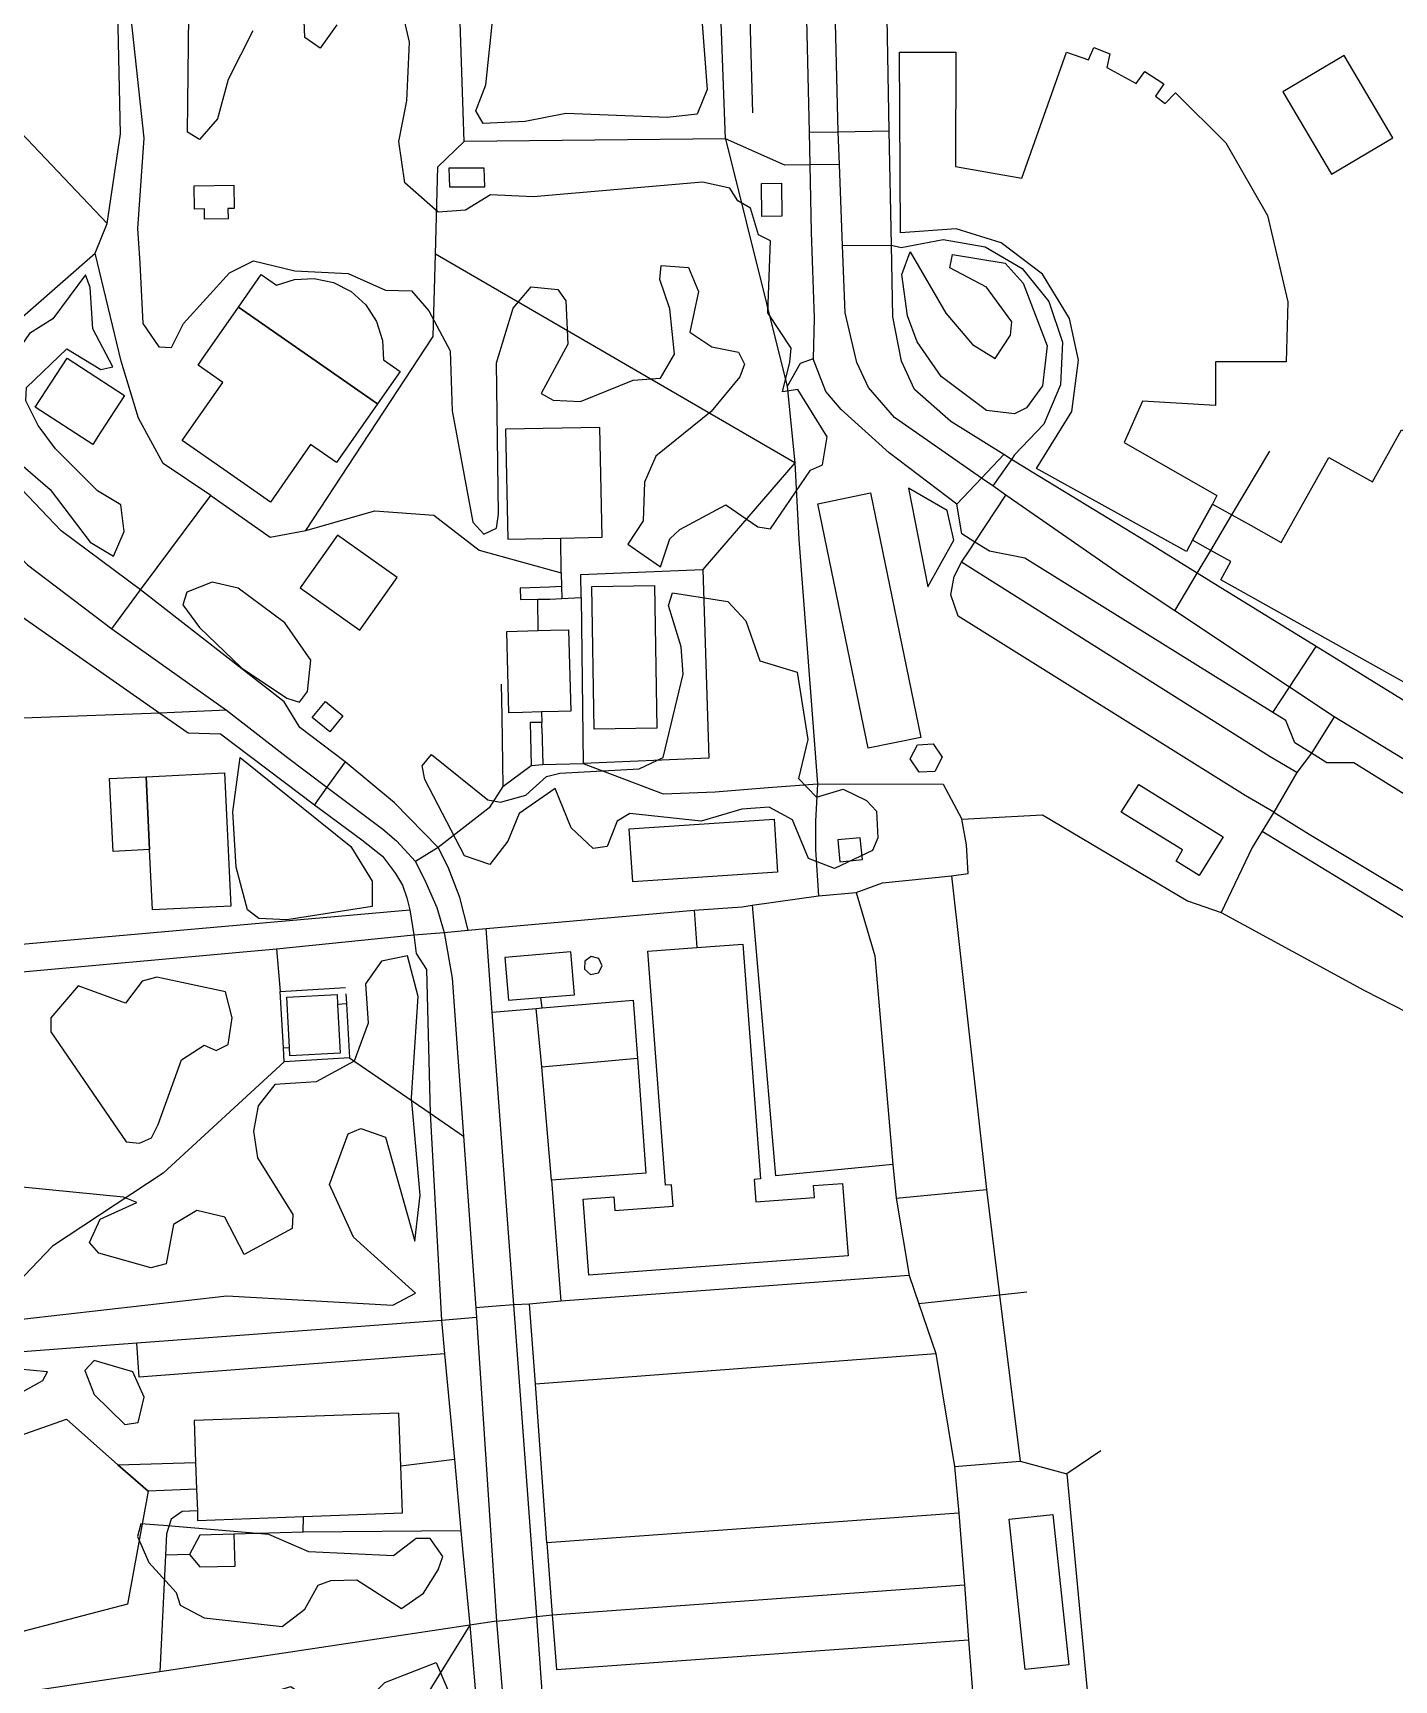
# Model space of a CAD drawing. Header units: metres. Extents: x -2626 to 1483, y -1332 to 1229.
# Drawn here: x -116.2 to 225.9, y 115.2 to 529.4 of the extents above; entities that cross this region are included whole.
import ezdxf

# ---------------------------------------------------------------- set-up
doc = ezdxf.new("R2010")
doc.units = ezdxf.units.M
for name, color, linetype in [('OSM_BUILDING', 8, 'Continuous'), ('OSM_GREEN_EXISTING', 94, 'Continuous'), ('OSM_ROAD_LOCAL', 9, 'Continuous'), ('OSM_ROAD_MAJOR', 30, 'Continuous')]:
    doc.layers.add(name, color=color, linetype=linetype)

msp = doc.modelspace()

# ---------------------------------------------------------------- linework, layer by layer
at = {"layer": 'OSM_BUILDING'}
for points in [[(101.613, 524.526), (115.756, 524.526), (115.675, 495.828), (132.381, 492.878), (143.623, 524.571), (149.125, 522.645), (150.475, 525.74), (154.508, 524.148), (153.714, 520.664), (161.11, 516.689), (163.274, 519.673), (168.082, 516.556), (165.993, 513.461), (168.419, 511.658), (171.02, 514.363), (183.594, 501.795), (194.141, 483.494), (199.193, 461.809), (198.831, 446.647), (181.03, 446.692), (180.999, 435.727), (162.673, 436.762), (158.053, 426.376), (181.387, 413.04), (180.299, 410.925), (175.228, 401.863), (173.734, 399.002), (136.038, 419.875), (144.911, 434.213), (146.567, 447.081), (144.335, 457.579), (137.527, 468.733), (127.191, 476.614), (115.831, 480.099), (101.832, 479.086)], [(213.411, 523.703), (197.93, 514.541), (210.16, 493.891), (225.641, 503.053)], [(-11.692, 495.383), (-11.523, 490.685), (-2.638, 490.685), (-2.801, 495.383)], [(-75.697, 490.93), (-65.75, 491.086), (-65.656, 485.242), (-67.188, 485.219), (-67.15, 482.681), (-73.059, 482.581), (-73.102, 485.119), (-75.603, 485.075)], [(66.931, 491.509), (71.946, 491.576), (72.046, 483.294), (67.031, 483.238)], [(-64.562, 460.451), (-58.853, 468.633), (-55.008, 465.95), (-50.469, 467.408), (-45.505, 467.653), (-40.64, 466.607), (-36.22, 464.336), (-32.537, 460.985), (-29.842, 456.811), (-28.323, 452.08), (-28.086, 447.193), (-23.915, 444.287), (-29.617, 436.105)], [(-29.617, 436.105), (-39.915, 421.333), (-46.424, 425.864), (-56.502, 411.403), (-67.381, 418.984), (-78.717, 426.877), (-68.501, 441.526), (-74.722, 445.868), (-73.496, 447.627), (-64.562, 460.451)], [(-101.182, 425.92), (-115.637, 435.293), (-107.64, 447.627), (-93.185, 438.254), (-99.287, 428.847)], [(175.228, 401.863), (180.299, 410.925), (185.182, 408.197), (189.996, 405.515), (197.555, 401.285), (209.491, 422.658), (220.514, 416.502), (227.817, 429.582), (249.025, 417.738), (241.897, 404.98), (255.452, 397.411), (261.423, 408.097), (270.139, 403.233), (255.321, 376.705), (244.41, 357.169), (224.972, 368.022), (182.35, 391.822), (184.926, 396.442), (179.861, 399.27)], [(81.074, 410.98), (94.292, 413.697), (106.928, 352.237), (93.71, 349.521)], [(-49.081, 389.819), (-34.082, 379.188), (-24.653, 392.479), (-39.652, 403.11)], [(2.876, 378.865), (10.792, 379.087), (13.918, 379.176), (18.426, 379.31), (18.995, 358.827), (15.912, 358.738), (11.636, 358.627), (6.828, 358.493), (3.445, 358.393)], [(-42.703, 361.265), (-38.302, 357.658), (-41.616, 353.617), (-46.017, 357.235)], [(106.109, 350.378), (110.104, 350.612), (112.311, 347.272), (110.516, 343.688), (106.521, 343.454), (104.314, 346.805)], [(-87.783, 342.319), (-68.094, 343.287), (-66.456, 309.824), (-86.145, 308.867), (-86.889, 324.029)], [(161.761, 340.359), (182.994, 327.235), (176.966, 317.483), (171.12, 321.101), (172.721, 323.929), (157.346, 333.435)], [(34.55, 315.902), (33.663, 329.261), (70.07, 331.676), (70.958, 318.318)], [(86.626, 320.945), (92.278, 321.502), (91.741, 327.012), (86.082, 326.456)], [(2.407, 296.922), (3.295, 286.158), (11.467, 286.826), (19.914, 287.527), (19.026, 298.292)], [(38.327, 298.436), (50.7, 299.36), (62.217, 300.229), (66.656, 241.185), (65.037, 241.062), (65.462, 235.452), (80.255, 236.565), (80.03, 239.537), (87.301, 240.083), (88.671, 221.86), (23.521, 216.962), (22.083, 236.098), (29.767, 236.676), (30.017, 233.27), (44.736, 234.372), (44.329, 239.727), (42.747, 239.604)], [(24.115, 297.156), (22.508, 295.954), (22.446, 293.95), (23.971, 292.648), (25.941, 293.037), (26.873, 294.807), (26.054, 296.644)], [(-52.401, 286.87), (-39.765, 287.538), (-39.64, 285.089), (-38.996, 272.855), (-51.632, 272.187), (-51.738, 274.236)], [(-75.722, 180.427), (-75.334, 169.907), (-75.122, 163.183), (-74.959, 159.61), (-74.872, 157.773), (-74.841, 155.335), (-48.168, 156.304), (-23.309, 157.217), (-23.74, 168.994), (-24.228, 182.308)], [(-133.094, 171.866), (-107.809, 180.772), (-94.836, 169.339), (-87.276, 162.705), (-92.478, 134.24), (-118.757, 127.394), (-137.333, 146.385)], [(-75.334, 169.907), (-75.122, 163.183), (-87.276, 162.705), (-94.836, 169.339)], [(129.142, 155.647), (140.134, 156.816), (144.148, 119.001), (133.156, 117.832)]]:
    msp.add_lwpolyline(points, close=True, dxfattribs=at)
at = {"layer": 'OSM_GREEN_EXISTING'}
for points in [[(60.623, 652.455), (64.662, 509.287)], [(-60.942, 529.914), (-67.144, 517.669), (-69.832, 507.784), (-74.359, 502.585), (-77.379, 504.422), (-76.704, 563.444)], [(-39.809, 531.417), (-44.004, 525.55), (-47.862, 528.233), (-48.531, 545.009)], [(-91.966, 536.293), (-88.364, 502.919), (-89.959, 480.199), (-89.365, 471.471), (-88.614, 456.299), (-84.588, 450.432), (-81.399, 450.265), (-78.386, 456.299), (-66.813, 469.045), (-60.773, 472.061), (-50.375, 469.546), (-36.958, 468.878), (-27.567, 464.681), (-21.027, 464.514), (-16.669, 459.482), (-11.304, 449.43), (-10.798, 434.335), (-5.602, 406.327), (-2.92, 403.311), (0.269, 404.824), (0.769, 408.342), (0.269, 446.402), (4.464, 460.161), (8.991, 465.527), (15.7, 464.848), (17.713, 461.998), (18.213, 451.1), (11.504, 438.699), (14.524, 437.018), (21.402, 436.684), (34.65, 442.05), (41.522, 442.551), (45.048, 448.584), (43.873, 459.994), (41.353, 467.364), (41.691, 470.893), (48.568, 470.381), (51.082, 464.347), (48.9, 454.117), (54.439, 450.432), (61.142, 449.085), (62.655, 446.068), (61.479, 442.885), (54.27, 434.168), (40.353, 422.936), (37.502, 416.391), (37.164, 406.661), (33.306, 400.795), (41.522, 395.095), (43.873, 402.142), (46.386, 404.491), (57.959, 410.691), (66.006, 405.158), (69.195, 404.657), (79.255, 419.407), (82.275, 420.754), (83.45, 427.79), (76.072, 439.701), (72.215, 439.111), (74.059, 446.569), (74.39, 450.098), (68.526, 458.981), (69.195, 477.093), (66.175, 478.607), (64.162, 485.308), (60.979, 487.156), (58.966, 490.34), (52.088, 491.854), (9.491, 488.158), (-1.238, 488.659), (-7.447, 484.808), (-14.318, 484.307), (-22.709, 491.676), (-24.215, 502.073), (-22.202, 512.303), (-21.533, 527.064), (-24.716, 540.979)], [(-129.361, 204.772), (-67.482, 211.808), (-25.722, 209.459), (-20.02, 212.487), (-35.62, 226.569), (-41.653, 239.816), (-36.958, 252.562), (-33.775, 253.897), (-27.567, 251.727), (-20.189, 225.567), (-18.851, 237.133), (-21.027, 261.612), (-19.351, 287.104), (-22.033, 297.334), (-28.573, 295.987), (-32.6, 290.288), (-31.931, 280.392), (-35.451, 270.84), (-45.011, 265.642), (-55.408, 264.974), (-59.597, 259.608), (-60.773, 253.23), (-59.766, 246.528), (-50.882, 232.268), (-51.05, 228.75), (-63.124, 222.205), (-67.988, 231.6), (-75.028, 233.281), (-80.899, 229.752), (-82.743, 219.856), (-86.601, 218.854), (-99.681, 222.539), (-102.026, 225.222), (-99.343, 231.099), (-90.121, 235.285), (-93.479, 236.632), (-118.963, 239.148)]]:
    msp.add_lwpolyline(points, dxfattribs=at)
for points in [[(9.153, 559.258), (46.893, 560.427), (49.906, 559.258), (53.264, 515.153), (50.744, 508.953), (43.197, 508.118), (17.713, 509.12), (7.478, 507.105), (-3.082, 506.604), (-4.927, 509.788), (-2.413, 516.333), (-0.569, 533.933), (1.275, 541.48), (5.802, 550.709)], [(104.327, 474.332), (113.217, 458.903), (119.926, 451.022), (125.628, 447.504), (129.486, 453.371), (129.817, 456.722), (123.446, 465.449), (114.224, 470.303), (114.893, 473.664), (128.142, 471.483), (132.668, 466.451), (138.708, 450.688), (137.533, 440.625), (133.506, 435.092), (130.493, 433.589), (123.446, 434.424), (112.042, 442.974), (106.008, 451.69), (103.658, 458.236), (102.151, 468.633)], [(-96.161, 445.4), (-101.188, 454.963), (-101.863, 465.36), (-103.032, 468.544), (-111.254, 457.479), (-117.119, 453.783), (-127.016, 439.367), (-127.185, 436.183), (-125.672, 429.471), (-122.321, 423.604), (-111.923, 414.543), (-101.863, 401.296), (-95.992, 397.778), (-93.31, 403.978), (-94.148, 410.691), (-100.019, 414.209), (-110.579, 424.773), (-114.943, 430.639), (-117.963, 436.851), (-117.794, 440.202), (-107.728, 449.931), (-99.175, 444.732)], [(26.31, 430.205), (2.576, 429.715), (3.145, 402.086), (16.437, 402.364), (26.879, 402.576)], [(108.766, 390.119), (115.262, 401.874), (113.549, 409.266), (103.908, 414.888)], [(-46.355, 371.618), (-52.895, 381.013), (-64.63, 389.73), (-71.17, 391.243), (-77.542, 388.728), (-78.548, 385.533), (-74.359, 379.833), (-63.793, 369.77), (-52.388, 362.067), (-49.2, 361.054), (-47.193, 363.736)], [(24.272, 390.208), (40.059, 390.453), (40.628, 354.575), (24.841, 354.319)], [(44.542, 388.561), (58.459, 386.379), (62.986, 381.514), (66.512, 371.451), (75.903, 368.601), (78.586, 351.669), (76.235, 341.94), (80.768, 337.242), (87.477, 339.257), (93.341, 336.408), (95.861, 333.725), (96.192, 327.012), (94.854, 323.828), (85.294, 319.298), (78.755, 321.814), (74.728, 331.543), (68.857, 334.727), (61.986, 334.226), (51.751, 331.209), (33.806, 333.057), (30.624, 331.209), (28.104, 324.83), (24.584, 324.329), (19.051, 329.528), (15.024, 339.424), (5.971, 333.057), (3.12, 326.177), (-1.407, 320.311), (-7.778, 322.493), (-17.675, 341.606), (-18.344, 345.124), (-16, 347.974), (-1.913, 336.574), (1.275, 335.907), (7.647, 337.743), (12.849, 342.441), (16.2, 343.276), (36.157, 344.289), (42.197, 347.139), (47.224, 368.1), (46.724, 374.969), (43.535, 385.366)], [(-64.13, 347.139), (-36.289, 324.83), (-30.924, 316.114), (-30.924, 309.746), (-52.388, 306.385), (-59.435, 306.73), (-62.286, 308.9), (-65.137, 319.632), (-65.975, 333.558)], [(-87.783, 342.319), (-86.889, 324.029), (-96.073, 323.572), (-96.968, 341.873)], [(-104.877, 289.787), (-111.754, 281.738), (-111.754, 278.221), (-92.804, 250.547), (-89.452, 250.213), (-86.432, 251.56), (-84.757, 254.911), (-78.886, 271.174), (-73.184, 274.859), (-70.164, 273.523), (-67.144, 275.026), (-66.144, 281.738), (-67.819, 288.273), (-85.088, 291.969), (-88.783, 290.967), (-92.972, 285.423)], [(-89.784, 179.948), (-88.277, 186.327), (-91.128, 192.694), (-100.857, 195.544), (-103.201, 193.028), (-100.857, 186.994), (-93.141, 179.447)], [(-112.592, 192.694), (-123.327, 193.696), (-133.387, 191.859), (-157.872, 192.527), (-158.709, 189.176), (-156.534, 179.614), (-156.865, 169.384), (-160.391, 159.654), (-168.1, 148.422), (-169.107, 141.71), (-167.6, 135.175), (-145.461, 124.778), (-144.123, 128.129), (-144.454, 131.658), (-150.994, 140.875), (-144.454, 157.139), (-145.63, 164.352), (-144.623, 178.946), (-142.447, 181.629), (-139.09, 182.631), (-125.841, 183.811), (-113.768, 190.512)], [(-16.331, 150.771), (-19.857, 150.771), (-25.56, 146.407), (-46.855, 147.42), (-56.915, 151.773), (-82.406, 153.955), (-89.115, 154.456), (-89.952, 151.272), (-87.101, 144.738), (-80.23, 137.19), (-79.223, 134.006), (-73.184, 130.812), (-53.564, 128.63), (-47.862, 132.993), (-44.504, 139.027), (-41.322, 140.207), (-34.782, 140.374), (-23.546, 133.16), (-18.013, 137.023), (-14.318, 142.89), (-13.149, 146.24)], [(-14.824, 119.579), (-10.967, 110.529), (-8.116, 80.172), (-8.284, 73.627), (-11.804, 72.792), (-32.937, 76.143), (-100.35, 80.005), (-103.37, 81.842), (-105.046, 84.87), (-111.254, 101.468), (-108.403, 103.817), (-88.614, 110.017), (-81.906, 110.351), (-75.366, 109.015), (-68.151, 101.635), (-61.611, 104.484), (-54.739, 112.533), (-51.382, 113.546), (-45.848, 109.683), (-35.788, 108.347), (-32.6, 109.683), (-27.735, 114.548)]]:
    msp.add_lwpolyline(points, close=True, dxfattribs=at)
at = {"layer": 'OSM_ROAD_LOCAL'}
for points in [[(258.603, 342.853), (206.309, 375.091), (181.737, 390.23), (176.429, 393.514), (163.836, 401.318), (134.944, 418.906), (129.724, 422.157), (127.817, 423.348), (114.487, 431.652), (105.414, 439.701), (102.145, 446.825), (99.9, 457.98), (99.556, 476.058), (99.006, 504.812), (98.337, 542.638), (98.218, 549.362), (93.691, 600.335), (92.172, 687.799), (91.159, 746.342), (91.053, 750.906), (89.096, 836.032), (88.327, 881.695)], [(57.89, 502.752), (55.546, 565.703), (52.895, 656.317), (52.576, 660.058), (52.257, 691.238), (50.913, 742.423), (50.494, 758.353), (49.331, 802.758), (48.937, 817.864), (57.14, 826.77), (59.672, 829.519)], [(-150.356, 430.417), (-141.315, 438.365), (-100.6, 473.987), (-97.53, 481.468), (-94.229, 504.01), (-95.655, 569.221), (-102.526, 588.257), (-103.107, 622.154), (-103.495, 656.663)], [(72.759, 496.129), (57.89, 502.752), (-7.834, 502.107), (-9.872, 562.03), (-30.968, 561.395), (-34.069, 561.473), (-35.807, 561.752), (-36.77, 562.241), (-37.477, 563.099), (-38.258, 564.668), (-39.083, 568.531), (-41.991, 654.169), (10.341, 655.349), (25.441, 655.694), (52.895, 656.317)], [(76.254, 615.986), (77.842, 550.553), (78.861, 504.4), (79.042, 496.207), (79.424, 479.308), (80.168, 457.679), (79.93, 447.415)], [(-249.218, 579.407), (-233.663, 596.272), (-213.18, 574.475), (-194.842, 556.464), (-179.455, 572.238), (-150.719, 538.642), (-122.327, 507.617), (-97.53, 481.468)], [(-6.846, 303.791), (-8.872, 312.006), (-11.842, 319.565), (-14.374, 324.552), (-25.303, 335.74), (-37.727, 346.126), (-49.118, 354.764), (-53.057, 361.187), (-89.215, 389.362), (-109.097, 404.212), (-135.876, 432.153), (-141.315, 438.365), (-169.338, 470.369), (-196.217, 500.225), (-222.146, 529.024), (-229.255, 536.927), (-249.362, 559.024)], [(-258.084, 551.265), (-231.08, 521.098), (-195.555, 481.412), (-150.356, 430.417), (-144.342, 423.303), (-136.426, 415.244), (-117.625, 395.607), (-96.411, 379.577), (-67.563, 359.061), (-52.576, 347.45), (-42.31, 339.703), (-28.286, 329.127), (-24.853, 326.222), (-20.014, 321.068), (-17.425, 315.713), (-14.724, 309.457), (-12.855, 303.212), (-10.854, 291.702), (-7.997, 251.961), (-4.889, 208.824), (-4.708, 206.342), (-0.863, 147.743), (0.306, 129.954), (1.888, 110.529)], [(-324.196, 491.041), (-300.2, 512.916), (-266.062, 544.653), (-238.864, 514.196), (-214.111, 486.477), (-209.172, 480.945), (-203.42, 474.499), (-168.607, 435.504), (-143.56, 407.329), (-125.672, 387.214), (-84.319, 358.36), (-77.16, 353.361), (-69.076, 353.094), (-45.43, 335.317), (-33.525, 326.511), (-28.323, 322.404), (-25.053, 318.04), (-23.29, 315.112), (-22.202, 311.917), (-21.471, 308.856), (-20.476, 302.555)], [(-47.618, 404.246), (-15.6, 453.026), (-15.031, 473.742), (-14.43, 495.75), (-7.834, 502.107)], [(57.89, 502.752), (73.384, 440.469)], [(78.861, 504.4), (86.17, 504.544), (99.006, 504.812)], [(86.495, 496.296), (79.042, 496.207), (72.759, 496.129)], [(102.038, 475.423), (112.586, 477.449), (123.165, 475.624), (132.425, 470.191), (139.171, 461.842), (142.547, 451.657), (142.116, 440.925), (137.927, 431.04), (130.524, 423.27)], [(-71.514, 413.107), (-83.5, 421.099), (-89.677, 432.476), (-94.01, 446.848), (-100.6, 473.987)], [(75.309, 421.266), (-15.031, 473.742)], [(87.301, 475.913), (99.556, 476.058), (102.038, 475.423)], [(-67.563, 359.061), (-84.319, 358.36), (-132.575, 356.534), (-175.978, 354.887), (-183.781, 360.052), (-192.078, 367.521), (-250.444, 433.144), (-262.542, 446.191), (-278.817, 454.562), (-302.395, 466.685)], [(79.93, 447.415), (76.635, 446.246)], [(115.981, 410.858), (99.043, 423.771), (86.97, 434.669), (83.112, 439.2), (79.93, 447.415)], [(76.635, 446.246), (73.384, 440.469), (75.309, 421.266), (52.132, 394.483), (53.658, 347.039), (22.077, 345.658)], [(115.981, 410.858), (122.215, 417.437), (127.817, 423.348)], [(130.524, 423.27), (129.724, 422.157), (125.041, 415.478)], [(185.182, 408.197), (194.717, 424.194)], [(75.309, 421.266), (76.329, 402.008)], [(-96.411, 379.577), (-89.215, 389.362), (-84.957, 394.95), (-71.514, 413.107), (-56.621, 402.576), (-47.618, 404.246), (-30.249, 409.177), (-15.437, 408.086), (-4.089, 399.292), (16.519, 393.615), (16.637, 390.208), (16.744, 387.158), (21.564, 387.381), (22.077, 345.658)], [(195.686, 333.413), (188.527, 337.643), (116.319, 382.683), (114.474, 388.049), (115.306, 392.691), (117.194, 396.275), (119.282, 399.381), (120.57, 401.351), (128.336, 413.185)], [(200.95, 350.89), (198.731, 356.456), (195.448, 358.504), (133.081, 397.344), (124.24, 399.036), (120.57, 401.351), (117.281, 403.4), (115.981, 410.858)], [(179.861, 399.27), (185.182, 408.197)], [(16.519, 393.615), (16.437, 402.364)], [(76.329, 402.008), (80.968, 340.571)], [(170.783, 384.052), (176.429, 393.514), (179.861, 399.27)], [(21.564, 387.381), (21.527, 393.169), (52.132, 394.483)], [(201.475, 343.409), (194.76, 347.317), (117.194, 396.275)], [(16.637, 390.208), (13.624, 390.03), (6.277, 389.785), (6.315, 386.902), (10.654, 387.013), (12.511, 387.024)], [(10.792, 379.087), (10.654, 387.013)], [(12.511, 387.024), (13.743, 387.036)], [(13.743, 387.036), (16.744, 387.158)], [(195.448, 358.504), (199.619, 364.872), (206.309, 375.091)], [(1.438, 365.629), (1.607, 357.525), (1.938, 339.858), (-1.576, 334.56), (-14.374, 324.552), (-20.014, 321.068)], [(11.636, 358.627), (11.686, 356)], [(210.885, 357.369), (205.202, 348.241), (201.475, 343.409), (195.686, 333.413), (192.766, 328.615), (190.253, 324.563)], [(11.686, 356), (8.772, 355.944), (8.997, 345.202)], [(11.711, 354.664), (11.686, 356)], [(11.711, 354.664), (11.973, 345.38)], [(209.047, 345.847), (205.202, 348.241), (200.95, 350.89)], [(-37.727, 346.126), (-39.477, 343.677)], [(1.938, 339.858), (8.997, 345.202), (11.973, 345.38), (22.077, 345.658), (42.185, 338.066), (55.283, 338.578), (68.582, 339.602), (80.968, 340.571)], [(265.456, 314.923), (215.793, 345.836), (209.047, 345.847)], [(-39.477, 343.677), (-42.31, 339.703), (-44.742, 336.285)], [(80.968, 340.571), (80.455, 331.131), (80.455, 323.94), (81.268, 312.407)], [(80.968, 340.571), (112.542, 340.515), (117.281, 331.676)], [(-44.742, 336.285), (-45.43, 335.317)], [(-129.205, 292.358), (-55.033, 299.093), (-20.476, 302.555), (-12.855, 303.212), (-6.846, 303.791), (-2.276, 304.169), (49.975, 308.756), (62.036, 309.602), (64.605, 310.025), (81.268, 312.407), (90.703, 313.197), (97.305, 315.646), (114.718, 317.428), (118.876, 317.984), (118.407, 325.186), (117.281, 331.676), (137.514, 332.801), (173.959, 311.171), (182.431, 308.166), (218.526, 288.574), (236.545, 279.323)], [(195.686, 333.413), (204.614, 327.88), (248.306, 301.654), (252.438, 300.629), (256.79, 302.099), (266.331, 307.553), (269.182, 308.934), (277.654, 312.719)], [(192.766, 328.615), (257.065, 289.442), (258.909, 288.317)], [(-253.007, 326.89), (-230.962, 294.629), (-228.367, 292.915), (-219.432, 291.123), (-169.357, 295.798), (-167.675, 295.72), (-129.567, 299.305), (-21.471, 308.856)], [(190.253, 324.563), (182.431, 308.166)], [(114.718, 317.428), (123.496, 238.524), (126.76, 211.997), (131.899, 170.208)], [(90.703, 313.197), (95.373, 297.323), (99.969, 244.847), (100.807, 236.376), (104.064, 216.917)], [(49.975, 308.756), (50.7, 299.36)], [(64.605, 310.025), (70.433, 241.942)], [(-20.476, 302.555), (-19.857, 297.924), (-17.256, 293.895), (-16.375, 257.727), (-13.53, 205.585), (-12.749, 197.202), (-10.279, 170.608), (-8.622, 152.741), (-8.116, 147.265), (-6.409, 128.941), (-3.608, 95.868), (0.281, 61.448), (1.013, 57.363), (1.288, 55.86)], [(17.138, 68.094), (14.599, 101.089), (12.323, 105.164), (10.416, 131.134), (4.664, 209.548), (-0.744, 283.152), (-2.276, 304.169)], [(-55.033, 299.093), (-54.083, 288.34)], [(-37.589, 287.75), (-37.433, 285.201), (-36.632, 271.631), (-53.039, 270.662), (-53.245, 274.158), (-54.083, 288.34), (-37.677, 289.308)], [(-0.744, 283.152), (10.316, 284.076), (11.779, 284.199), (34.632, 286.113), (35.72, 271.564), (37.87, 242.688), (14.137, 240.895), (16.456, 210.427)], [(11.779, 284.199), (11.467, 286.826)], [(-37.433, 285.201), (-39.64, 285.089)], [(14.137, 240.895), (11.661, 269.371), (10.316, 284.076)], [(-53.245, 274.158), (-51.738, 274.236)], [(-53.039, 270.662), (-83.5, 242.665), (-111.335, 224.309), (-138.064, 196.412)], [(-36.632, 271.631), (-16.375, 257.727), (-7.997, 251.961)], [(11.661, 269.371), (35.72, 271.564)], [(99.969, 244.847), (70.433, 241.942)], [(100.807, 236.376), (123.496, 238.524)], [(104.064, 216.917), (16.456, 210.427), (8.628, 209.737), (4.664, 209.548), (0.188, 209.214), (-4.889, 208.824)], [(104.064, 216.917), (106.49, 209.815), (110.773, 197.258), (115.437, 168.883), (116.519, 157.172), (117.907, 139.083), (118.963, 125.323), (120.451, 105.82), (122.146, 91.404), (124.44, 77.523)], [(133.594, 212.732), (126.76, 211.997), (106.49, 209.815)], [(12.917, 149.68), (10.141, 189.666), (8.628, 209.737)], [(-4.708, 206.342), (-13.53, 205.585), (-90.109, 199.874), (-122.14, 197.481), (-138.064, 196.412), (-160.648, 194.887), (-190.077, 192.906)], [(-12.749, 197.202), (-89.527, 191.314), (-90.109, 199.874)], [(10.141, 189.666), (110.773, 197.258)], [(-10.279, 170.608), (-23.74, 168.994)], [(115.437, 168.883), (131.899, 170.208), (143.698, 167.013), (148.975, 110.796), (140.365, 95.802), (144.173, 65.89)], [(152.207, 172.835), (143.698, 167.013)], [(-74.872, 157.773), (-78.748, 157.584), (-81.462, 155.647), (-82.675, 151.951)], [(-8.622, 152.741), (-48.256, 152.408), (-48.168, 156.304)], [(116.519, 157.172), (12.917, 149.68), (14.305, 131.58), (15.362, 117.832), (118.963, 125.323)], [(-82.675, 151.951), (-82.937, 146.586), (-84.35, 117.242)], [(-48.256, 152.408), (-65.631, 151.884), (-74.278, 151.595), (-76.879, 146.752), (-82.937, 146.586)], [(-76.879, 146.752), (-74.284, 143.624), (-65.4, 143.78), (-65.631, 151.884)], [(0.306, 129.954), (4.283, 130.422), (10.416, 131.134), (14.305, 131.58), (117.907, 139.083)], [(0.306, 129.954), (-6.409, 128.941), (-84.35, 117.242), (-137.358, 109.293), (-142.904, 104.095), (-147.799, 99.497)], [(-6.409, 128.941), (-35.751, 81.53), (-37.239, 69.82)]]:
    msp.add_lwpolyline(points, dxfattribs=at)
at = {"layer": 'OSM_ROAD_MAJOR'}
for points in [[(86.007, 511.29), (85.263, 542.326)], [(86.17, 504.544), (86.007, 511.29)], [(87.301, 475.913), (86.495, 496.296), (86.17, 504.544)], [(90.903, 446.514), (87.977, 458.981), (87.301, 475.913)], [(122.215, 417.437), (100.313, 432.665), (93.848, 440.202), (90.903, 446.514)], [(125.041, 415.478), (122.215, 417.437)], [(128.336, 413.185), (125.041, 415.478)], [(170.783, 384.052), (157.915, 392.613), (128.336, 413.185)], [(210.885, 357.369), (199.619, 364.872), (170.783, 384.052)], [(250.975, 331.999), (234.875, 342.719), (210.885, 357.369)]]:
    msp.add_lwpolyline(points, dxfattribs=at)

doc.saveas('drawing.dxf')
